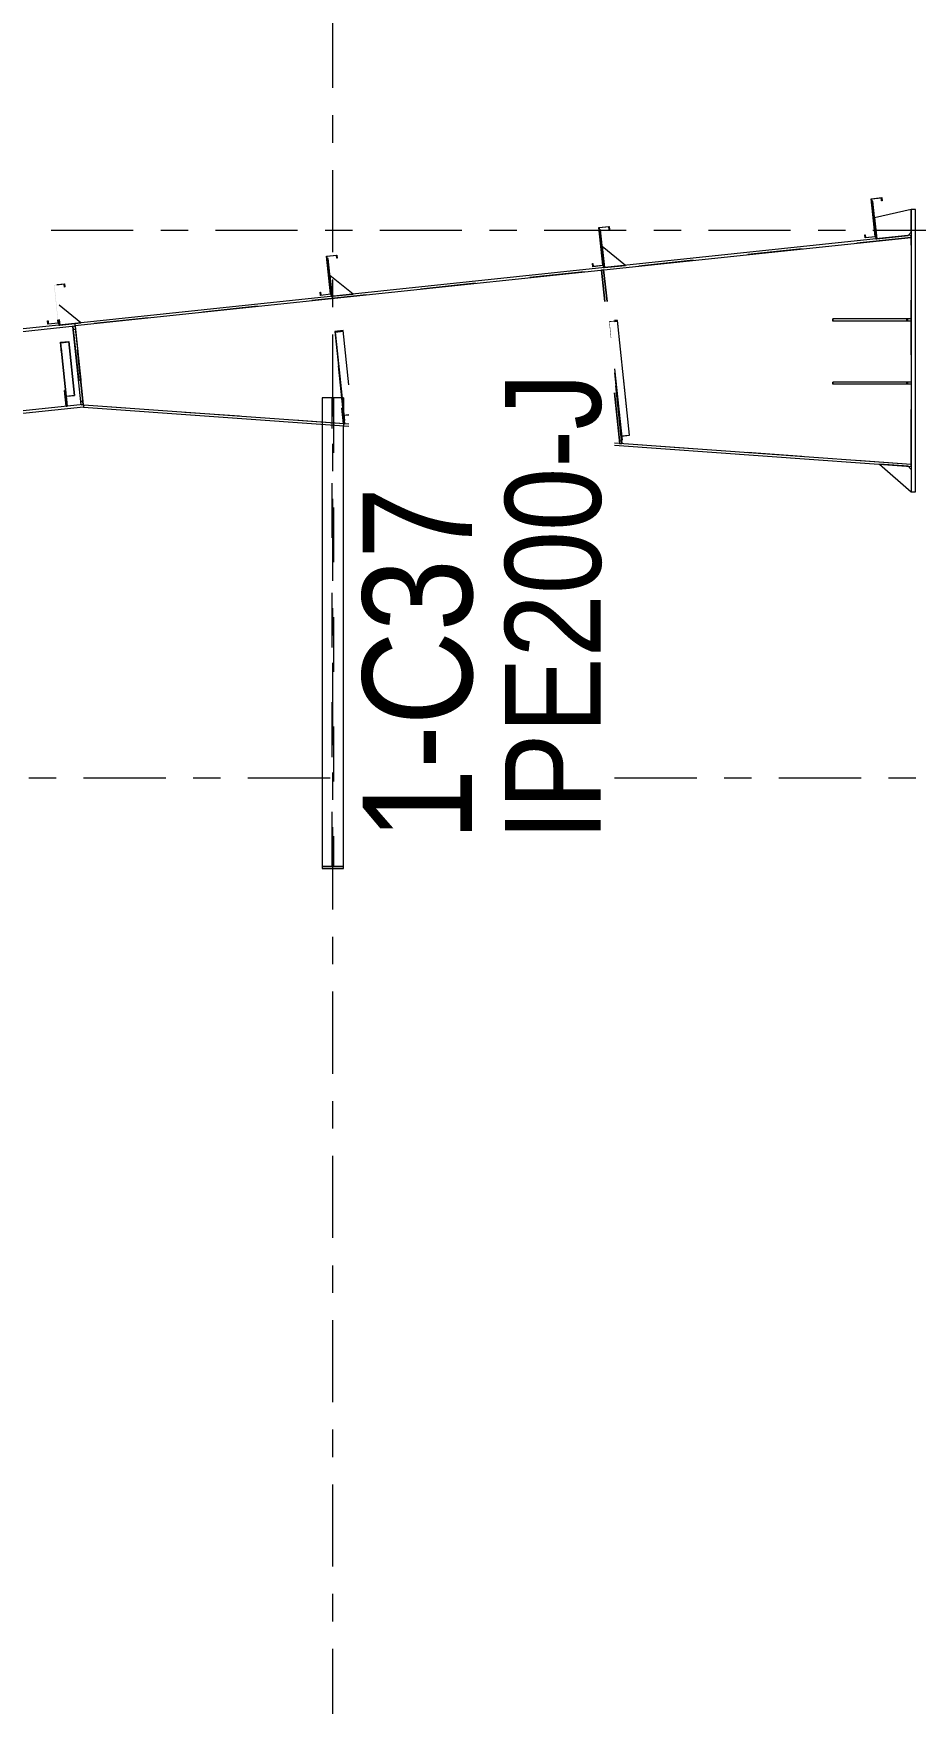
# Model space of a CAD drawing. Header units: millimetres. Extents: x -54 to 768, y -377 to 197.
# Drawn here: x 171.2 to 203.4, y 51 to 112 of the extents above; entities that cross this region are included whole.
import ezdxf

# ---------------------------------------------------------------- set-up
doc = ezdxf.new("R2010")
doc.units = ezdxf.units.MM
for name, pattern in [('XKITLINE00', [0]), ('XKITLINE02', [4, 2, -2]), ('XKITLINE03', [6, 3, -1, 1, -1])]:
    doc.linetypes.add(name, pattern=pattern)
for name, color, linetype, lineweight in [('Part', 2, 'Continuous', 0), ('PartMark', 7, 'Continuous', 0), ('S-grid', 1, 'Continuous', 0)]:
    doc.layers.add(name, color=color, linetype=linetype, lineweight=lineweight)
doc.styles.add('ARIAL', font='ARIAL.TTF')

# ---------------------------------------------------------------- blocks, each defined once
blk = doc.blocks.new('*A31')
at = {"layer": 'Part'}
blk.add_hatch(color=3, dxfattribs=at).paths.add_polyline_path([(201.771, 105.952), (202.154, 105.993), (202.166, 105.878), (202.152, 105.876), (202.142, 105.977), (201.787, 105.94), (201.932, 104.561), (201.549, 104.521), (201.537, 104.636), (201.551, 104.637), (201.562, 104.536), (201.917, 104.574)], flags=17)
blk = doc.blocks.new('*A35')
at = {"layer": 'Part'}
blk.add_hatch(color=3, dxfattribs=at).paths.add_polyline_path([(171.937, 102.805), (172.319, 102.846), (172.331, 102.731), (172.318, 102.73), (172.307, 102.831), (171.952, 102.793), (172.097, 101.415), (171.715, 101.374), (171.703, 101.489), (171.717, 101.49), (171.727, 101.389), (172.082, 101.427)], flags=17)
blk = doc.blocks.new('*A36')
at = {"layer": 'Part'}
blk.add_hatch(color=3, dxfattribs=at).paths.add_polyline_path([(181.882, 103.854), (182.264, 103.895), (182.276, 103.78), (182.263, 103.779), (182.252, 103.879), (181.897, 103.842), (182.042, 102.464), (181.66, 102.423), (181.648, 102.538), (181.661, 102.539), (181.672, 102.438), (182.027, 102.476)], flags=17)
blk = doc.blocks.new('*A37')
at = {"layer": 'Part'}
blk.add_hatch(color=3, dxfattribs=at).paths.add_polyline_path([(191.827, 104.903), (192.209, 104.944), (192.221, 104.829), (192.207, 104.827), (192.197, 104.928), (191.842, 104.891), (191.987, 103.512), (191.605, 103.472), (191.593, 103.587), (191.606, 103.588), (191.617, 103.487), (191.972, 103.525)], flags=17)
blk = doc.blocks.new('*A97')
at = {"layer": 'Part'}
blk.add_hatch(color=3, dxfattribs=at).paths.add_polyline_path([(172.172, 100.711), (172.478, 100.743), (172.48, 100.724), (172.189, 100.693), (172.228, 100.325), (172.213, 100.324)], flags=17)
blk = doc.blocks.new('*A98')
at = {"layer": 'Part'}
blk.add_hatch(color=3, dxfattribs=at).paths.add_polyline_path([(192.201, 101.48), (192.507, 101.513), (192.511, 101.483), (192.22, 101.452), (192.28, 100.886), (192.264, 100.885)], flags=17)
blk = doc.blocks.new('*A99')
at = {"layer": 'Part'}
blk.add_hatch(color=3, dxfattribs=at).paths.add_polyline_path([(182.185, 101.108), (182.491, 101.14), (182.494, 101.116), (182.203, 101.085), (182.251, 100.628), (182.236, 100.627)], flags=17)
blk = doc.blocks.new('*A160')
at = {"layer": 'S-grid', "color": 1, "linetype": 'XKITLINE03', "lineweight": 0}
blk.add_line((171.831, 104.808), (284.644, 104.808), dxfattribs=at)
blk = doc.blocks.new('*A161')
at = {"layer": 'S-grid', "color": 1, "linetype": 'XKITLINE03', "lineweight": 0}
for p, q in [((137.015, 84.808), (182.7, 84.808)), ((192.4, 84.808), (238.085, 84.808))]:
    blk.add_line(p, q, dxfattribs=at)
blk = doc.blocks.new('*A163')
at = {"layer": 'S-grid', "color": 1, "linetype": 'XKITLINE03', "lineweight": 0}
blk.add_line((171.831, 104.808), (284.644, 104.808), dxfattribs=at)
blk = doc.blocks.new('*A164')
at = {"layer": 'S-grid', "color": 1, "linetype": 'XKITLINE03', "lineweight": 0}
for p, q in [((137.015, 84.808), (182.7, 84.808)), ((192.4, 84.808), (238.085, 84.808))]:
    blk.add_line(p, q, dxfattribs=at)
blk = doc.blocks.new('*A192')
at = {"layer": 'Part', "color": 2, "linetype": 'XKITLINE00', "lineweight": 0}
for p, q in [((172.693, 101.4), (137.015, 97.637)), ((172.703, 101.301), (137.015, 97.536)), ((172.701, 101.324), (172.703, 101.301)), ((173.005, 98.44), (137.015, 94.643)), ((173.016, 98.34), (137.015, 94.543)), ((173.005, 98.44), (173.016, 98.34))]:
    blk.add_line(p, q, dxfattribs=at)
at = {"layer": 'Part', "color": 7, "linetype": 'XKITLINE02', "lineweight": 0}
for p, q in [((172.693, 101.4), (172.701, 101.324)), ((172.703, 101.301), (173.005, 98.44))]:
    blk.add_line(p, q, dxfattribs=at)
blk = doc.blocks.new('*A199')
at = {"layer": 'Part', "color": 2, "linetype": 'XKITLINE00', "lineweight": 0}
for p, q in [((201.771, 105.952), (202.154, 105.993)), ((201.917, 104.574), (201.771, 105.952)), ((202.142, 105.977), (201.787, 105.94)), ((201.787, 105.94), (201.932, 104.561)), ((202.152, 105.876), (202.142, 105.977)), ((202.166, 105.878), (202.152, 105.876)), ((202.154, 105.993), (202.166, 105.878)), ((201.537, 104.636), (201.551, 104.637)), ((201.549, 104.521), (201.537, 104.636)), ((201.932, 104.561), (201.549, 104.521)), ((201.551, 104.637), (201.562, 104.536)), ((201.562, 104.536), (201.917, 104.574))]:
    blk.add_line(p, q, dxfattribs=at)
blk = doc.blocks.new('*A203')
at = {"layer": 'Part', "color": 2, "linetype": 'XKITLINE00', "lineweight": 0}
for p, q in [((172.041, 102.816), (172.319, 102.846)), ((172.307, 102.831), (172.042, 102.803)), ((172.318, 102.73), (172.307, 102.831)), ((172.331, 102.731), (172.318, 102.73)), ((172.319, 102.846), (172.331, 102.731)), ((171.703, 101.489), (171.717, 101.49)), ((171.715, 101.374), (171.703, 101.489)), ((172.097, 101.415), (171.715, 101.374)), ((171.717, 101.49), (171.727, 101.389)), ((171.727, 101.389), (172.082, 101.427)), ((172.082, 101.427), (172.071, 101.536)), ((172.085, 101.537), (172.097, 101.415))]:
    blk.add_line(p, q, dxfattribs=at)
blk = doc.blocks.new('*A204')
at = {"layer": 'Part', "color": 2, "linetype": 'XKITLINE00', "lineweight": 0}
for p, q in [((181.882, 103.854), (182.264, 103.895)), ((182.027, 102.476), (181.882, 103.854)), ((182.252, 103.879), (181.897, 103.842)), ((181.897, 103.842), (182.042, 102.464)), ((182.263, 103.779), (182.252, 103.879)), ((182.276, 103.78), (182.263, 103.779)), ((182.264, 103.895), (182.276, 103.78)), ((181.648, 102.538), (181.661, 102.539)), ((181.66, 102.423), (181.648, 102.538)), ((181.661, 102.539), (181.672, 102.438)), ((181.672, 102.438), (182.027, 102.476)), ((182.042, 102.464), (181.66, 102.423))]:
    blk.add_line(p, q, dxfattribs=at)
blk = doc.blocks.new('*A205')
at = {"layer": 'Part', "color": 2, "linetype": 'XKITLINE00', "lineweight": 0}
for p, q in [((191.827, 104.903), (192.209, 104.944)), ((192.197, 104.928), (191.842, 104.891)), ((192.207, 104.827), (192.197, 104.928)), ((192.209, 104.944), (192.221, 104.829)), ((191.972, 103.525), (191.827, 104.903)), ((191.842, 104.891), (191.987, 103.512)), ((192.221, 104.829), (192.207, 104.827)), ((191.593, 103.587), (191.606, 103.588)), ((191.605, 103.472), (191.593, 103.587)), ((191.987, 103.512), (191.605, 103.472)), ((191.606, 103.588), (191.617, 103.487)), ((191.617, 103.487), (191.972, 103.525))]:
    blk.add_line(p, q, dxfattribs=at)
blk = doc.blocks.new('*A397')
at = {"layer": 'S-grid', "color": 1, "linetype": 'XKITLINE03', "lineweight": 0}
blk.add_line((182.115, -10), (182.115, 130.192), dxfattribs=at)
blk = doc.blocks.new('*A450')
at = {"layer": 'Part', "color": 2, "linetype": 'XKITLINE00', "lineweight": 0}
for p, q in [((201.833, 105.866), (201.795, 105.862)), ((201.978, 104.489), (201.833, 105.866)), ((201.932, 104.561), (201.94, 104.485))]:
    blk.add_line(p, q, dxfattribs=at)
at = {"layer": 'Part', "color": 7, "linetype": 'XKITLINE02', "lineweight": 0}
for p, q in [((201.795, 105.862), (201.932, 104.561)), ((201.94, 104.485), (201.978, 104.489))]:
    blk.add_line(p, q, dxfattribs=at)
blk = doc.blocks.new('*A451')
at = {"layer": 'Part', "color": 2, "linetype": 'XKITLINE00', "lineweight": 0}
for p, q in [((203.231, 105.562), (201.898, 105.254)), ((201.898, 105.254), (201.979, 104.489)), ((203.116, 104.609), (203.231, 104.736))]:
    blk.add_line(p, q, dxfattribs=at)
at = {"layer": 'Part', "color": 7, "linetype": 'XKITLINE02', "lineweight": 0}
for p, q in [((203.231, 104.736), (203.231, 105.562)), ((201.979, 104.489), (203.116, 104.609))]:
    blk.add_line(p, q, dxfattribs=at)
blk = doc.blocks.new('*A455')
at = {"layer": 'Part', "color": 2, "linetype": 'XKITLINE00', "lineweight": 0}
for p, q in [((203.231, 101.562), (200.369, 101.562)), ((200.369, 101.562), (200.369, 101.485)), ((203.231, 101.485), (200.369, 101.485)), ((203.077, 101.485), (203.077, 101.562))]:
    blk.add_line(p, q, dxfattribs=at)
at = {"layer": 'Part', "color": 7, "linetype": 'XKITLINE02', "lineweight": 0}
for p, q in [((203.115, 101.485), (203.115, 101.562)), ((203.231, 101.562), (203.231, 101.485))]:
    blk.add_line(p, q, dxfattribs=at)
blk = doc.blocks.new('*A456')
at = {"layer": 'Part', "color": 2, "linetype": 'XKITLINE00', "lineweight": 0}
for p, q in [((203.231, 99.254), (200.369, 99.254)), ((200.369, 99.254), (200.369, 99.177)), ((203.231, 99.177), (200.369, 99.177)), ((203.077, 99.177), (203.077, 99.254))]:
    blk.add_line(p, q, dxfattribs=at)
at = {"layer": 'Part', "color": 7, "linetype": 'XKITLINE02', "lineweight": 0}
for p, q in [((203.115, 99.177), (203.115, 99.254)), ((203.231, 99.254), (203.231, 99.177))]:
    blk.add_line(p, q, dxfattribs=at)
blk = doc.blocks.new('*A457')
at = {"layer": 'Part', "color": 2, "linetype": 'XKITLINE00', "lineweight": 0}
for p, q in [((202.08, 96.259), (203.231, 95.254)), ((203.116, 96.185), (203.231, 96.061))]:
    blk.add_line(p, q, dxfattribs=at)
at = {"layer": 'Part', "color": 7, "linetype": 'XKITLINE02', "lineweight": 0}
for p, q in [((203.116, 96.185), (202.08, 96.259)), ((203.231, 96.061), (203.231, 95.254))]:
    blk.add_line(p, q, dxfattribs=at)
blk = doc.blocks.new('*A495')
at = {"layer": 'Part', "color": 2, "linetype": 'XKITLINE00', "lineweight": 0}
for p, q in [((173.021, 98.417), (173.016, 98.34)), ((173.016, 98.34), (182.7, 97.647)), ((182.7, 97.724), (173.021, 98.417)), ((203.231, 96.254), (192.4, 97.029)), ((192.4, 96.952), (203.225, 96.177)), ((203.225, 96.177), (203.231, 96.254))]:
    blk.add_line(p, q, dxfattribs=at)
blk = doc.blocks.new('*A496')
at = {"layer": 'Part', "color": 2, "linetype": 'XKITLINE00', "lineweight": 0}
for p, q in [((203.223, 104.62), (172.693, 101.4)), ((172.701, 101.324), (203.231, 104.544)), ((203.231, 104.544), (203.223, 104.62)), ((172.693, 101.4), (172.701, 101.324))]:
    blk.add_line(p, q, dxfattribs=at)
blk = doc.blocks.new('*A497')
at = {"layer": 'Part', "color": 7, "linetype": 'XKITLINE02', "lineweight": 0}
for p, q in [((203.231, 104.544), (172.701, 101.324)), ((203.231, 96.254), (203.231, 104.544)), ((172.701, 101.324), (173.007, 98.418)), ((182.7, 97.724), (173.021, 98.417)), ((203.231, 96.254), (192.4, 97.029))]:
    blk.add_line(p, q, dxfattribs=at)
at = {"layer": 'Part', "color": 2, "linetype": 'XKITLINE00', "lineweight": 0}
blk.add_line((173.021, 98.417), (173.007, 98.418), dxfattribs=at)
blk = doc.blocks.new('*A498')
at = {"layer": 'Part', "color": 7, "linetype": 'XKITLINE02', "lineweight": 0}
for p, q in [((182.5, 98.677), (181.731, 98.677)), ((181.731, 98.677), (181.731, 97.716)), ((182.094, 81.565), (182.094, 98.677)), ((182.137, 98.677), (182.137, 81.565)), ((182.5, 98.677), (182.5, 97.661)), ((181.731, 81.565), (182.094, 81.565)), ((182.137, 81.565), (182.5, 81.565))]:
    blk.add_line(p, q, dxfattribs=at)
at = {"layer": 'Part', "color": 2, "linetype": 'XKITLINE00', "lineweight": 0}
for p, q in [((181.731, 97.716), (181.731, 81.5)), ((182.5, 81.5), (182.5, 97.661)), ((181.731, 81.5), (182.5, 81.5))]:
    blk.add_line(p, q, dxfattribs=at)
blk = doc.blocks.new('*A499')
at = {"layer": 'Part', "color": 7, "linetype": 'XKITLINE02', "lineweight": 0}
for p, q in [((182.094, 81.938), (182.094, 81.565)), ((182.137, 81.565), (182.137, 81.938)), ((182.094, 81.565), (181.731, 81.565)), ((181.731, 81.565), (181.731, 81.5)), ((182.5, 81.565), (182.137, 81.565)), ((182.5, 81.5), (182.5, 81.565))]:
    blk.add_line(p, q, dxfattribs=at)
at = {"layer": 'Part', "color": 2, "linetype": 'XKITLINE00', "lineweight": 0}
blk.add_line((181.731, 81.5), (182.5, 81.5), dxfattribs=at)
blk = doc.blocks.new('*A500')
at = {"layer": 'Part', "color": 7, "linetype": 'XKITLINE02', "lineweight": 0}
for p, q in [((172.404, 98.507), (172.172, 100.711)), ((172.42, 98.508), (172.189, 100.693)), ((172.686, 98.768), (172.478, 100.743)), ((172.379, 98.748), (172.685, 98.78)), ((172.395, 98.738), (172.686, 98.768)), ((172.404, 98.507), (172.42, 98.508))]:
    blk.add_line(p, q, dxfattribs=at)
blk = doc.blocks.new('*A501')
at = {"layer": 'Part', "color": 7, "linetype": 'XKITLINE02', "lineweight": 0}
for p, q in [((172.357, 98.951), (172.319, 98.947)), ((172.319, 98.947), (172.38, 98.374)), ((172.418, 98.378), (172.357, 98.951)), ((172.367, 98.488), (172.406, 98.492)), ((172.38, 98.374), (172.418, 98.378))]:
    blk.add_line(p, q, dxfattribs=at)
blk = doc.blocks.new('*A502')
at = {"layer": 'Part', "color": 7, "linetype": 'XKITLINE02', "lineweight": 0}
for p, q in [((172.703, 101.301), (172.627, 101.293)), ((172.627, 101.293), (172.929, 98.431)), ((173.005, 98.44), (172.703, 101.301)), ((172.639, 101.178), (172.715, 101.186)), ((172.916, 98.546), (172.993, 98.554)), ((172.929, 98.431), (173.005, 98.44))]:
    blk.add_line(p, q, dxfattribs=at)
blk = doc.blocks.new('*A503')
at = {"layer": 'Part', "color": 2, "linetype": 'XKITLINE00', "lineweight": 0}
for p, q in [((172.172, 100.711), (172.478, 100.743)), ((172.213, 100.324), (172.172, 100.711)), ((172.189, 100.693), (172.48, 100.724)), ((172.42, 98.508), (172.189, 100.693)), ((172.478, 100.743), (172.686, 98.768)), ((172.213, 100.324), (172.228, 100.325)), ((172.213, 100.324), (172.383, 98.712)), ((172.395, 98.738), (172.686, 98.768)), ((172.404, 98.507), (172.42, 98.508))]:
    blk.add_line(p, q, dxfattribs=at)
at = {"layer": 'Part', "color": 7, "linetype": 'XKITLINE02', "lineweight": 0}
for p, q in [((172.379, 98.748), (172.685, 98.78)), ((172.383, 98.712), (172.404, 98.507))]:
    blk.add_line(p, q, dxfattribs=at)
blk = doc.blocks.new('*A504')
at = {"layer": 'Part', "color": 2, "linetype": 'XKITLINE00', "lineweight": 0}
for p, q in [((172.319, 98.947), (172.357, 98.951)), ((172.38, 98.374), (172.319, 98.947)), ((172.383, 98.712), (172.418, 98.378))]:
    blk.add_line(p, q, dxfattribs=at)
at = {"layer": 'Part', "color": 7, "linetype": 'XKITLINE02', "lineweight": 0}
for p, q in [((172.357, 98.951), (172.383, 98.712)), ((172.367, 98.488), (172.406, 98.492)), ((172.418, 98.378), (172.38, 98.374))]:
    blk.add_line(p, q, dxfattribs=at)
blk = doc.blocks.new('*A505')
at = {"layer": 'Part', "color": 2, "linetype": 'XKITLINE00', "lineweight": 0}
blk.add_line((172.909, 101.423), (172.12, 102.061), dxfattribs=at)
at = {"layer": 'Part', "color": 7, "linetype": 'XKITLINE02', "lineweight": 0}
for p, q in [((172.123, 101.541), (172.144, 101.342)), ((172.144, 101.342), (172.909, 101.423))]:
    blk.add_line(p, q, dxfattribs=at)
blk = doc.blocks.new('*A506')
at = {"layer": 'Part', "color": 7, "linetype": 'XKITLINE02', "lineweight": 0}
for p, q in [((172.085, 101.537), (172.097, 101.415)), ((172.106, 101.338), (172.144, 101.342))]:
    blk.add_line(p, q, dxfattribs=at)
at = {"layer": 'Part', "color": 2, "linetype": 'XKITLINE00', "lineweight": 0}
for p, q in [((172.097, 101.415), (172.106, 101.338)), ((172.144, 101.342), (172.123, 101.541))]:
    blk.add_line(p, q, dxfattribs=at)
blk = doc.blocks.new('*A507')
at = {"layer": 'Part', "color": 7, "linetype": 'XKITLINE02', "lineweight": 0}
for p, q in [((172.703, 101.301), (172.627, 101.293)), ((172.639, 101.178), (172.715, 101.186)), ((172.993, 98.554), (172.916, 98.546)), ((173.005, 98.44), (172.929, 98.431))]:
    blk.add_line(p, q, dxfattribs=at)
at = {"layer": 'Part', "color": 2, "linetype": 'XKITLINE00', "lineweight": 0}
for p, q in [((172.929, 98.431), (172.627, 101.293)), ((172.703, 101.301), (173.005, 98.44))]:
    blk.add_line(p, q, dxfattribs=at)
blk = doc.blocks.new('*A508')
at = {"layer": 'Part', "color": 7, "linetype": 'XKITLINE02', "lineweight": 0}
for p, q in [((192.95, 97.316), (192.507, 101.513)), ((192.675, 97.136), (192.4, 99.745)), ((192.66, 97.134), (192.4, 99.598)), ((192.643, 97.292), (192.949, 97.324)), ((192.659, 97.285), (192.95, 97.316)), ((192.66, 97.134), (192.675, 97.136))]:
    blk.add_line(p, q, dxfattribs=at)
blk = doc.blocks.new('*A509')
at = {"layer": 'Part', "color": 7, "linetype": 'XKITLINE02', "lineweight": 0}
for p, q in [((182.528, 97.858), (182.185, 101.108)), ((182.543, 97.859), (182.203, 101.085)), ((182.7, 99.162), (182.491, 101.14)), ((182.508, 98.052), (182.7, 98.072)), ((182.524, 98.044), (182.7, 98.063)), ((182.528, 97.858), (182.543, 97.859))]:
    blk.add_line(p, q, dxfattribs=at)
blk = doc.blocks.new('*A510')
at = {"layer": 'Part', "color": 7, "linetype": 'XKITLINE02', "lineweight": 0}
for p, q in [((182.481, 98.309), (182.442, 98.305)), ((182.442, 98.305), (182.503, 97.731)), ((182.541, 97.735), (182.481, 98.309)), ((182.491, 97.846), (182.529, 97.85)), ((182.503, 97.731), (182.541, 97.735))]:
    blk.add_line(p, q, dxfattribs=at)
blk = doc.blocks.new('*A511')
at = {"layer": 'Part', "color": 7, "linetype": 'XKITLINE02', "lineweight": 0}
for p, q in [((192.003, 103.359), (191.927, 103.351)), ((191.927, 103.351), (192.048, 102.2)), ((192.126, 102.2), (192.003, 103.359)), ((192.673, 97.01), (192.4, 99.598)), ((192.4, 98.865), (192.597, 97.002)), ((192.584, 97.116), (192.661, 97.125)), ((192.597, 97.002), (192.673, 97.01))]:
    blk.add_line(p, q, dxfattribs=at)
blk = doc.blocks.new('*A512')
at = {"layer": 'Part', "color": 2, "linetype": 'XKITLINE00', "lineweight": 0}
for p, q in [((192.507, 101.513), (192.4, 101.501)), ((192.4, 101.471), (192.511, 101.483)), ((192.95, 97.316), (192.507, 101.513)), ((192.4, 99.745), (192.675, 97.136)), ((192.4, 99.598), (192.629, 97.424)), ((192.659, 97.285), (192.95, 97.316)), ((192.66, 97.134), (192.675, 97.136))]:
    blk.add_line(p, q, dxfattribs=at)
at = {"layer": 'Part', "color": 7, "linetype": 'XKITLINE02', "lineweight": 0}
for p, q in [((192.629, 97.424), (192.66, 97.134)), ((192.643, 97.292), (192.949, 97.324))]:
    blk.add_line(p, q, dxfattribs=at)
blk = doc.blocks.new('*A513')
at = {"layer": 'Part', "color": 2, "linetype": 'XKITLINE00', "lineweight": 0}
blk.add_line((182.854, 102.472), (182.008, 103.156), dxfattribs=at)
at = {"layer": 'Part', "color": 7, "linetype": 'XKITLINE02', "lineweight": 0}
for p, q in [((182.008, 103.156), (182.089, 102.391)), ((182.089, 102.391), (182.854, 102.472))]:
    blk.add_line(p, q, dxfattribs=at)
blk = doc.blocks.new('*A514')
at = {"layer": 'Part', "color": 2, "linetype": 'XKITLINE00', "lineweight": 0}
for p, q in [((182.442, 98.305), (182.481, 98.309)), ((182.502, 97.738), (182.442, 98.305)), ((182.501, 98.112), (182.541, 97.735))]:
    blk.add_line(p, q, dxfattribs=at)
at = {"layer": 'Part', "color": 7, "linetype": 'XKITLINE02', "lineweight": 0}
for p, q in [((182.481, 98.309), (182.501, 98.112)), ((182.491, 97.846), (182.529, 97.85)), ((182.502, 97.738), (182.503, 97.731)), ((182.541, 97.735), (182.503, 97.731))]:
    blk.add_line(p, q, dxfattribs=at)
blk = doc.blocks.new('*A515')
at = {"layer": 'Part', "color": 2, "linetype": 'XKITLINE00', "lineweight": 0}
for p, q in [((181.943, 103.768), (181.905, 103.764)), ((182.089, 102.391), (181.943, 103.768)), ((182.042, 102.464), (182.05, 102.387))]:
    blk.add_line(p, q, dxfattribs=at)
at = {"layer": 'Part', "color": 7, "linetype": 'XKITLINE02', "lineweight": 0}
for p, q in [((181.905, 103.764), (182.042, 102.464)), ((182.05, 102.387), (182.089, 102.391))]:
    blk.add_line(p, q, dxfattribs=at)
blk = doc.blocks.new('*A516')
at = {"layer": 'Part', "color": 2, "linetype": 'XKITLINE00', "lineweight": 0}
for p, q in [((182.491, 101.14), (182.185, 101.108)), ((182.185, 101.108), (182.501, 98.112)), ((182.203, 101.085), (182.494, 101.116)), ((182.203, 101.085), (182.251, 100.628)), ((182.7, 99.162), (182.491, 101.14)), ((182.251, 100.628), (182.236, 100.627)), ((182.251, 100.628), (182.543, 97.859)), ((182.524, 98.044), (182.7, 98.063)), ((182.528, 97.858), (182.543, 97.859))]:
    blk.add_line(p, q, dxfattribs=at)
at = {"layer": 'Part', "color": 7, "linetype": 'XKITLINE02', "lineweight": 0}
for p, q in [((182.501, 98.112), (182.528, 97.858)), ((182.508, 98.052), (182.7, 98.072))]:
    blk.add_line(p, q, dxfattribs=at)
blk = doc.blocks.new('*A517')
at = {"layer": 'Part', "color": 2, "linetype": 'XKITLINE00', "lineweight": 0}
blk.add_line((192.798, 103.521), (191.953, 104.205), dxfattribs=at)
at = {"layer": 'Part', "color": 7, "linetype": 'XKITLINE02', "lineweight": 0}
for p, q in [((191.953, 104.205), (192.033, 103.44)), ((192.033, 103.44), (192.798, 103.521))]:
    blk.add_line(p, q, dxfattribs=at)
blk = doc.blocks.new('*A518')
at = {"layer": 'Part', "color": 7, "linetype": 'XKITLINE02', "lineweight": 0}
for p, q in [((191.927, 103.351), (192.003, 103.359)), ((192.4, 99.598), (192.629, 97.424)), ((192.584, 97.116), (192.661, 97.125)), ((192.595, 97.015), (192.597, 97.002)), ((192.673, 97.01), (192.597, 97.002))]:
    blk.add_line(p, q, dxfattribs=at)
at = {"layer": 'Part', "color": 2, "linetype": 'XKITLINE00', "lineweight": 0}
for p, q in [((192.048, 102.2), (191.927, 103.351)), ((192.003, 103.359), (192.126, 102.2)), ((192.595, 97.015), (192.4, 98.865)), ((192.629, 97.424), (192.673, 97.01))]:
    blk.add_line(p, q, dxfattribs=at)
blk = doc.blocks.new('*A519')
at = {"layer": 'Part', "color": 2, "linetype": 'XKITLINE00', "lineweight": 0}
for p, q in [((191.888, 104.817), (191.85, 104.813)), ((192.033, 103.44), (191.888, 104.817)), ((191.987, 103.512), (191.995, 103.436))]:
    blk.add_line(p, q, dxfattribs=at)
at = {"layer": 'Part', "color": 7, "linetype": 'XKITLINE02', "lineweight": 0}
for p, q in [((191.85, 104.813), (191.987, 103.512)), ((191.995, 103.436), (192.033, 103.44))]:
    blk.add_line(p, q, dxfattribs=at)
blk = doc.blocks.new('*A524')
at = {"layer": 'Part', "color": 7, "linetype": 'XKITLINE02', "lineweight": 0}
for p, q in [((203.231, 101.562), (200.369, 101.562)), ((200.369, 101.485), (200.369, 101.562)), ((203.231, 101.485), (200.369, 101.485)), ((203.077, 101.485), (203.077, 101.562)), ((203.115, 101.485), (203.115, 101.562)), ((203.231, 101.562), (203.231, 101.485))]:
    blk.add_line(p, q, dxfattribs=at)
blk = doc.blocks.new('*A525')
at = {"layer": 'Part', "color": 7, "linetype": 'XKITLINE02', "lineweight": 0}
for p, q in [((203.231, 99.254), (200.369, 99.254)), ((200.369, 99.177), (200.369, 99.254)), ((203.231, 99.177), (200.369, 99.177)), ((203.077, 99.177), (203.077, 99.254)), ((203.115, 99.177), (203.115, 99.254)), ((203.231, 99.254), (203.231, 99.177))]:
    blk.add_line(p, q, dxfattribs=at)
blk = doc.blocks.new('*A530')
at = {"layer": 'Part', "color": 2, "linetype": 'XKITLINE00', "lineweight": 0}
for p, q in [((203.231, 105.562), (203.231, 95.254)), ((203.385, 105.562), (203.231, 105.562)), ((203.385, 95.254), (203.385, 105.562)), ((203.231, 95.254), (203.385, 95.254))]:
    blk.add_line(p, q, dxfattribs=at)
blk = doc.blocks.new('*A910')
at = {"layer": 'PartMark', "color": 7, "style": 'ARIAL', "width": 0.85}
blk.add_text('IPE200-J', height=3.5, rotation=90.00021, dxfattribs=at).set_placement((191.9, 82.5))
at = {"layer": 'PartMark', "color": 3, "style": 'ARIAL', "width": 0.85}
blk.add_text('1-C37', height=4, rotation=90.00021, dxfattribs=at).set_placement((187.2, 82.5))

msp = doc.modelspace()

# ---------------------------------------------------------------- block references
at = {"lineweight": 0}
for name in ['*A397', '*A160', '*A163', '*A31', '*A199', '*A450', '*A451', '*A530', '*A37', '*A205', '*A496', '*A497', '*A519', '*A36', '*A204', '*A515', '*A517', '*A513', '*A511', '*A518', '*A35', '*A203', '*A505', '*A192', '*A506', '*A502', '*A507', '*A98', '*A508', '*A512', '*A455', '*A524', '*A97', '*A500', '*A503', '*A99', '*A509', '*A516', '*A501', '*A504', '*A910', '*A456', '*A525', '*A495', '*A498', '*A510', '*A514', '*A457', '*A161', '*A164', '*A499']:
    msp.add_blockref(name, (0, 0), dxfattribs=at)

doc.saveas('drawing.dxf')
